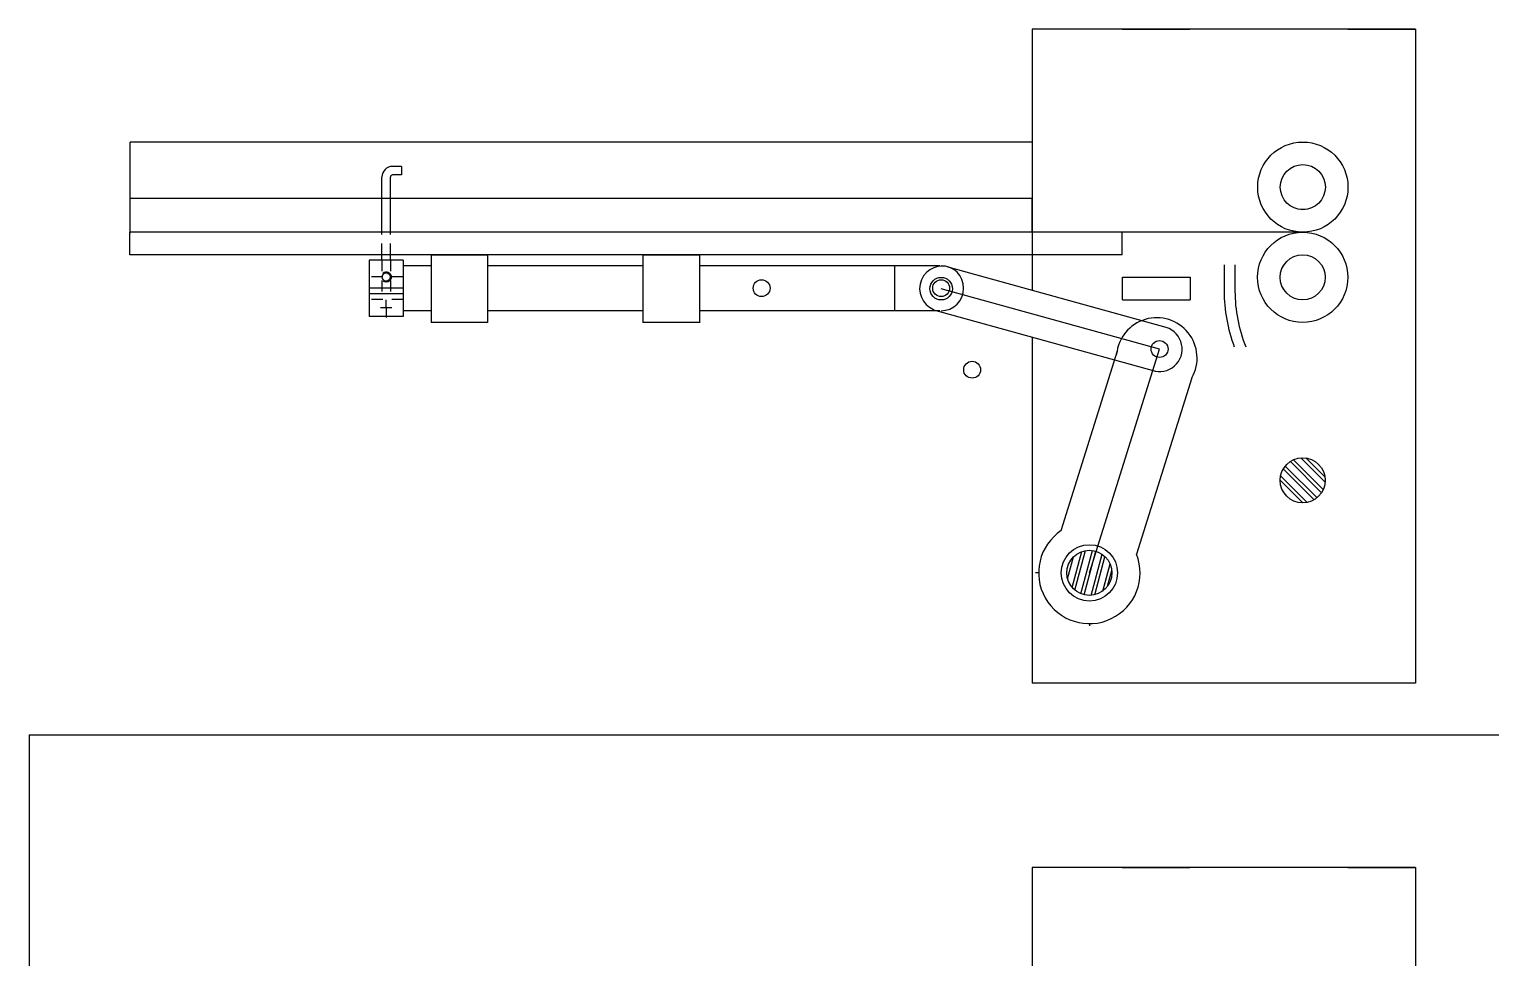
# Model space of a CAD drawing. Extents: x 0 to 60, y 0 to 29.
# Drawn here: x 0 to 16.2, y 18.53 to 28.82 of the extents above; entities that cross this region are included whole.
import ezdxf

# ---------------------------------------------------------------- set-up
doc = ezdxf.new("R2010")
doc.units = 0
doc.header["$MEASUREMENT"] = 0
doc.linetypes.add('CENTER', pattern=[2, 1.25, -0.25, 0.25, -0.25])
doc.linetypes.add('HIDDEN2', pattern=[0.1875, 0.125, -0.0625])
doc.layers.get('0').update_dxf_attribs({"linetype": 'CONTINUOUS'})
for name, color, linetype in [('BORDER', 5, 'CONTINUOUS'), ('CENTER', 4, 'CENTER'), ('DIM', 1, 'CONTINUOUS'), ('HATCH', 2, 'CONTINUOUS'), ('HIDDEN2', 6, 'HIDDEN2'), ('OBJECT', 3, 'CONTINUOUS'), ('TEXT', 1, 'CONTINUOUS')]:
    doc.layers.add(name, color=color, linetype=linetype)

# ---------------------------------------------------------------- blocks, each defined once
blk = doc.blocks.new('*X1')
at = {"color": 0}
for p, q in [((69.859, 46.592), (69.746, 47.014)), ((69.9, 46.585), (69.778, 47.04)), ((69.976, 46.591), (69.846, 47.074)), ((70.012, 46.602), (69.883, 47.082)), ((70.079, 46.642), (69.961, 47.081)), ((70.109, 46.672), (70.003, 47.07)), ((70.161, 46.77), (70.096, 47.011)), ((69.717, 46.687), (69.671, 46.861)), ((69.77, 46.633), (69.69, 46.934))]:
    blk.add_line(p, q, dxfattribs=at)
blk = doc.blocks.new('*X0')
at = {"color": 0}
for p, q in [((67.305, 47.841), (67.573, 48.11)), ((67.306, 47.896), (67.518, 48.108)), ((67.326, 47.757), (67.657, 48.088)), ((67.345, 47.723), (67.691, 48.069)), ((67.395, 47.667), (67.747, 48.019)), ((67.427, 47.645), (67.769, 47.988)), ((67.503, 47.616), (67.799, 47.911)), ((67.551, 47.611), (67.804, 47.863)), ((67.722, 47.676), (67.739, 47.692))]:
    blk.add_line(p, q, dxfattribs=at)

msp = doc.modelspace()

# ---------------------------------------------------------------- linework, layer by layer
at = {"layer": 'BORDER'}
for q in [(0, 0), (33, 21)]:
    msp.add_line((0, 21), q, dxfattribs=at)
at = {"layer": 'CENTER'}
for p, q in [((4.1453, 25.9506), (3.7703, 25.9506)), ((3.9578, 25.7333), (3.9578, 25.8213)), ((3.9578, 25.7333), (3.9578, 25.6256)), ((3.9578, 25.7276), (3.9578, 25.6381)), ((11.1912, 22.7953), (11.158, 22.7953)), ((11.7537, 22.2328), (11.7537, 22.2094))]:
    msp.add_line(p, q, dxfattribs=at)
at = {"layer": 'DIM'}
msp.add_line((14.1201, 26.5715), (4.0201, 26.5715), dxfattribs=at)
at = {"layer": 'HATCH'}
for p, q in [((13.2478, 26.2115), (13.2478, 25.9187)), ((13.3678, 26.2115), (13.3678, 25.9187))]:
    msp.add_line(p, q, dxfattribs=at)
for radius, end in [(1.7549, 200.5697), (1.6349, 202.15632)]:
    msp.add_arc((15.0027, 25.9187), radius, 180, end, dxfattribs=at)
at = {"layer": 'HIDDEN2'}
for p, q in [((1.1168, 26.5715), (1.1168, 26.5616)), ((3.9109, 26.3215), (3.9109, 26.5715)), ((4.0047, 26.3215), (4.0047, 26.5715)), ((3.9109, 26.2631), (3.9109, 25.8881)), ((4.0047, 26.2631), (4.0047, 25.8881)), ((4.1453, 26.0756), (3.7703, 26.0756)), ((4.1453, 25.8256), (3.7703, 25.8256)), ((4.0203, 25.7333), (3.8953, 25.7333))]:
    msp.add_line(p, q, dxfattribs=at)
msp.add_circle((3.9578, 26.0756), 0.056, dxfattribs=at)
at = {"layer": 'OBJECT'}
for p, q in [((15.3688, 28.8215), (11.1188, 28.8215)), ((11.1188, 28.8215), (11.1188, 25.9271)), ((12.1188, 28.8215), (12.8688, 28.8215)), ((14.6188, 28.8215), (15.3688, 28.8215)), ((15.3688, 28.8215), (15.3688, 21.5715)), ((15.3688, 28.8215), (15.3688, 28.0715)), ((11.1188, 27.5715), (1.1188, 27.5715)), ((4.126, 27.3008), (4.0282, 27.3008)), ((4.126, 27.3008), (4.126, 27.207)), ((3.9109, 26.5715), (3.9109, 27.1835)), ((4.0047, 26.5715), (4.0047, 27.1835)), ((4.126, 27.207), (4.0282, 27.207)), ((3.2478, 26.9465), (1.1188, 26.9465)), ((3.3008, 26.9465), (3.2478, 26.9465)), ((11.1188, 26.9465), (3.3008, 26.9465)), ((12.1168, 26.5715), (1.1168, 26.5715)), ((1.1168, 26.3215), (1.1168, 26.5715)), ((11.1188, 26.5715), (1.1188, 26.5715)), ((12.1168, 26.3215), (12.1168, 26.5715)), ((12.1168, 26.3215), (1.1168, 26.3215)), ((4.1453, 26.2631), (3.7703, 26.2631)), ((3.7703, 26.2631), (3.7703, 25.8881)), ((3.9109, 26.2631), (3.9109, 26.3215)), ((4.0047, 26.2631), (4.0047, 26.3215)), ((4.1453, 26.2631), (4.1453, 25.8881)), ((4.4547, 26.3215), (4.4547, 25.5715)), ((4.4547, 26.3215), (5.0797, 26.3215)), ((5.0797, 26.3215), (5.0797, 25.5715)), ((6.8045, 26.3215), (7.4295, 26.3215)), ((6.8045, 26.3215), (6.8045, 25.5715)), ((7.4295, 26.3215), (7.4295, 25.5715)), ((4.4547, 26.2006), (4.1453, 26.2006)), ((6.8045, 26.2006), (5.0797, 26.2006)), ((10.0942, 26.2006), (7.4295, 26.2006)), ((9.5942, 26.2006), (9.5942, 25.7006)), ((12.6065, 25.5152), (10.1895, 26.1845)), ((12.1201, 25.8215), (12.1201, 26.0715)), ((12.1201, 26.0715), (12.8701, 26.0715)), ((12.8701, 26.0715), (12.8701, 25.8215)), ((4.1453, 25.8881), (3.7703, 25.8881)), ((3.7703, 25.8881), (3.7703, 25.6381)), ((4.1453, 25.8881), (4.1453, 25.6381)), ((12.1201, 25.8215), (12.8701, 25.8215)), ((4.1453, 25.6381), (3.7703, 25.6381)), ((4.4547, 25.7006), (4.1453, 25.7006)), ((6.8045, 25.7006), (5.0797, 25.7006)), ((10.0942, 25.7006), (7.4295, 25.7006)), ((10.0245, 25.7125), (12.487, 25.0306)), ((5.0797, 25.5715), (4.4547, 25.5715)), ((7.4387, 25.5715), (6.8045, 25.5715)), ((11.1188, 25.4095), (11.1188, 21.5715)), ((11.4421, 23.2636), (12.067, 25.255)), ((12.8907, 24.9575), (12.277, 23.0017)), ((15.3688, 21.5715), (11.1188, 21.5715)), ((15.3688, 19.529), (11.1188, 19.529)), ((11.1188, 19.529), (11.1188, 15.4775)), ((12.1188, 19.529), (12.8688, 19.529)), ((14.6188, 19.529), (15.3688, 19.529)), ((15.3688, 19.529), (15.3688, 12.279)), ((15.3688, 19.529), (15.3688, 18.779))]:
    msp.add_line(p, q, dxfattribs=at)
for points in [[(1.1188, 26.5715), (1.1188, 27.5715)], [(11.1188, 26.5715), (11.1188, 26.9465)]]:
    msp.add_lwpolyline(points, dxfattribs=at)
for centre, radius in [((14.1203, 27.0715), 0.5), ((14.1203, 27.0715), 0.2501), ((14.1203, 27.0715), 0.25), ((14.1188, 26.0715), 0.5), ((14.1188, 26.0715), 0.2501), ((14.1188, 26.0715), 0.25), ((14.1188, 26.0715), 0.25), ((14.1188, 26.0715), 0.25), ((3.9578, 26.0756), 0.045), ((8.1198, 25.9513), 0.0935), ((10.1098, 25.9456), 0.125), ((10.1098, 25.9513), 0.0935), ((12.5322, 25.2765), 0.0935), ((12.5322, 25.2765), 0.0935), ((10.4535, 25.0473), 0.0935), ((14.119, 23.8215), 0.25), ((11.7537, 22.7953), 0.3125), ((11.7537, 22.7953), 0.25), ((11.7537, 22.7953), 0.25), ((11.7537, 22.7953), 0.25), ((11.7537, 22.7953), 0.25), ((11.7537, 22.7953), 0.25)]:
    msp.add_circle(centre, radius, dxfattribs=at)
for centre, radius, start, end in [((4.0282, 27.1835), 0.1173, 90, 180), ((4.0282, 27.1835), 0.0235, 90, 180), ((10.1222, 25.9458), 0.25, 67.26708, 247.26708), ((10.1099, 25.9506), 0.25, 270, 90), ((12.501, 25.1768), 0.4472, 330.6308, 174.5266), ((12.5322, 25.2765), 0.25, 250.72871, 72.70991), ((11.7537, 22.7953), 0.5625, 123.63588, 21.52148)]:
    msp.add_arc(centre, radius, start, end, dxfattribs=at)
at = {"layer": 'TEXT'}
for p, q in [((12.5322, 25.2765), (10.1098, 25.9456)), ((11.7537, 22.7953), (12.5322, 25.2765))]:
    msp.add_line(p, q, dxfattribs=at)

# ---------------------------------------------------------------- block references
at = {"layer": 'HATCH', "xscale": -1}
for name in ['*X0', '*X1']:
    msp.add_blockref(name, (81.6728, -24.039), dxfattribs=at)

doc.saveas('drawing.dxf')
